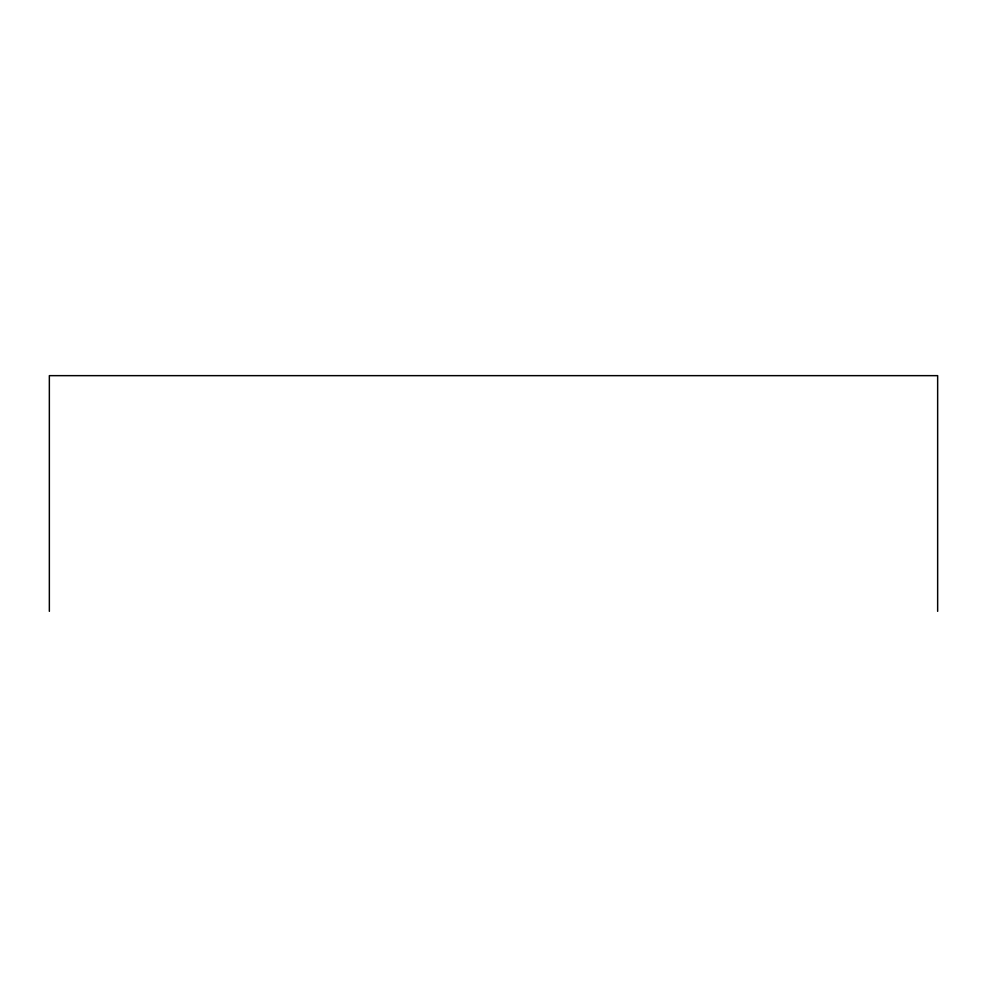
<?xml version="1.0" encoding="UTF-8"?>
<svg xmlns="http://www.w3.org/2000/svg" width="987" height="987" viewBox="0 0 987 987"><rect width="100%" height="100%" fill="white"/><g stroke="black" fill="none" stroke-linecap="round" stroke-linejoin="round"><path stroke-width="1.48" d="M937.65 611.348L937.65 375.652L49.35 375.652L49.35 611.348"/></g></svg>
